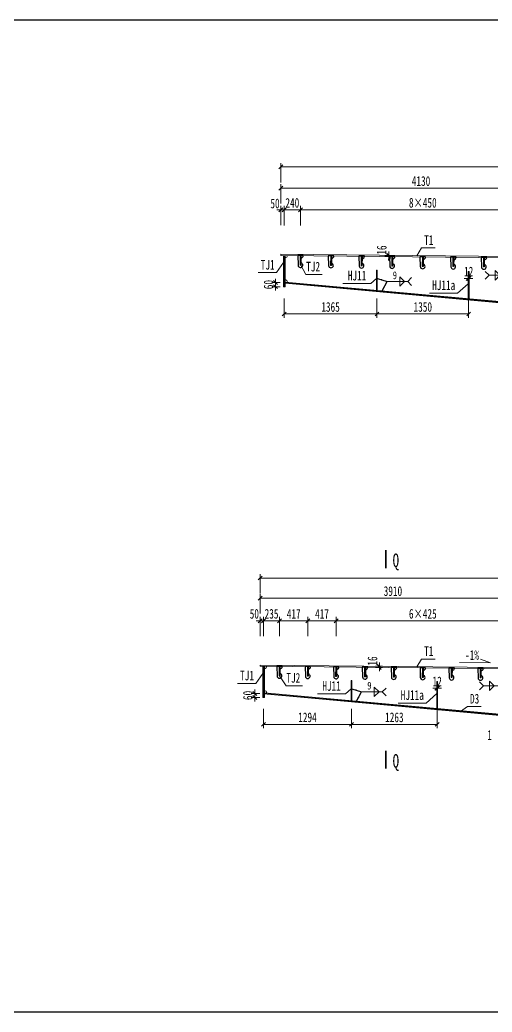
# Model space of a CAD drawing. Header units: millimetres. Extents: x 44597 to 300567, y -113054 to 73044.
# Drawn here: x 92810 to 99764, y -76511 to -61894 of the extents above; entities that cross this region are included whole.
import ezdxf
from ezdxf.enums import TextEntityAlignment as Align

# ---------------------------------------------------------------- set-up
doc = ezdxf.new("R2010")
doc.units = ezdxf.units.MM
doc.layers.get('Defpoints').update_dxf_attribs({"color": 8})
for name, color, linetype, lineweight in [('Dim', 4, 'Continuous', 15), ('文字', 7, 'Continuous', 15), ('粗线', 3, 'Continuous', 35), ('细实线', 4, 'Continuous', 15), ('钢板粗线', 1, 'Continuous', 25), ('钢板细线', 6, 'Continuous', 15)]:
    doc.layers.add(name, color=color, linetype=linetype, lineweight=lineweight)
doc.layers.add('Text', color=4, linetype='Continuous')
doc.styles.add('111', font='', dxfattribs={"width": 0.7})
doc.styles.add('BM_Dim', font='', dxfattribs={"width": 0.85})
doc.styles.add('SMEDI', font='', dxfattribs={"width": 0.75})
doc.styles.get("Standard").update_dxf_attribs({"font": ''})
doc.styles.get('111').set_extended_font_data('仿宋_GB2312')
doc.styles.get('BM_Dim').set_extended_font_data('仿宋_GB2312')
doc.styles.get('SMEDI').set_extended_font_data('仿宋_GB2312')
doc.styles.get('Standard').set_extended_font_data('仿宋_GB2312')
doc.dimstyles.new('200', dxfattribs={"dimscale": 0, "dimtxt": 2.5, "dimasz": 1, "dimexe": 1, "dimexo": 1, "dimgap": 0.6, "dimtad": 1, "dimdec": 0, "dimdsep": 46, "dimtxsty": '111', "dimblk": 'OBLIQUE', "dimcen": 0, "dimclrd": 4, "dimclre": 4, "dimclrt": 4, "dimadec": 1, "dimazin": 2, "dimtfac": 1, "dimtdec": 0, "dimtix": 1, "dimtmove": 2, "dimatfit": 3, "dimfxl": 4, "dimfxlon": 1, "dimtolj": 1, "dimlwd": -1, "dimlwe": -1, "dimarcsym": 0})
doc.dimstyles.new('MSteel_1.0_1.0', dxfattribs={"dimtxt": 3, "dimasz": 1.2, "dimexe": 1, "dimexo": 1, "dimgap": 1, "dimtad": 3, "dimtoh": 1, "dimdec": 0, "dimzin": 0, "dimdsep": 46, "dimtxsty": 'Standard', "dimblk": 'ARCHTICK', "dimcen": 0.09, "dimclrd": 3, "dimclre": 3, "dimadec": 0, "dimazin": 0, "dimtfac": 1, "dimtdec": 4, "dimtofl": 0, "dimtmove": 0, "dimatfit": 3, "dimfxl": 1, "dimtolj": 1, "dimtzin": 0, "dimarcsym": 0})

# ---------------------------------------------------------------- blocks, each defined once
blk = doc.blocks.new('_Oblique')
at = {"color": 0, "linetype": 'ByBlock', "lineweight": -2}
blk.add_line((-0.5, -0.5), (0.5, 0.5), dxfattribs=at)
blk = doc.blocks.new('*D2323')
at = {"layer": 'Defpoints', "color": 0, "transparency": 16777216}
for p in [(100782, -64372), (96652, -64902), (100782, -65389)]:
    blk.add_point(p, dxfattribs=at)
at = {"layer": '细实线', "color": 4, "transparency": 16777216}
for p, q in [((96652, -64600), (96652, -64315)), ((100782, -64600), (100782, -64315)), ((96652, -64372), (100782, -64372))]:
    blk.add_line(p, q, dxfattribs=at)
at = {"layer": '细实线', "color": 4, "transparency": 16777216, "xscale": 57.14285714285715, "yscale": 57.14285714285715, "zscale": 57.14285714285715, "rotation": 180}
blk.add_blockref('_Oblique', (96652, -64372), dxfattribs=at)
at = {"layer": '细实线', "color": 4, "transparency": 16777216, "xscale": 57.14285714285715, "yscale": 57.14285714285715, "zscale": 57.14285714285715}
blk.add_blockref('_Oblique', (100782, -64372), dxfattribs=at)
at = {"layer": '细实线', "color": 4, "transparency": 16777216, "insert": (98717, -64270), "char_height": 142.9, "attachment_point": 5, "style": '111'}
blk.add_mtext('\\A1;4130', dxfattribs=at)
blk = doc.blocks.new('*D2324')
at = {"layer": 'Defpoints', "color": 0, "transparency": 16777216}
for p in [(107152, -64060), (96652, -64478), (107152, -65374)]:
    blk.add_point(p, dxfattribs=at)
at = {"layer": '细实线', "color": 4, "transparency": 16777216}
for p, q in [((96652, -64289), (96652, -64003)), ((107152, -64289), (107152, -64003)), ((96652, -64060), (107152, -64060))]:
    blk.add_line(p, q, dxfattribs=at)
at = {"layer": '细实线', "color": 4, "transparency": 16777216, "xscale": 57.14285714285715, "yscale": 57.14285714285715, "zscale": 57.14285714285715, "rotation": 180}
blk.add_blockref('_Oblique', (96652, -64060), dxfattribs=at)
at = {"layer": '细实线', "color": 4, "transparency": 16777216, "xscale": 57.14285714285715, "yscale": 57.14285714285715, "zscale": 57.14285714285715}
blk.add_blockref('_Oblique', (107152, -64060), dxfattribs=at)
at = {"layer": '细实线', "color": 4, "transparency": 16777216, "insert": (101902, -63958), "char_height": 142.9, "attachment_point": 5, "style": '111'}
blk.add_mtext('\\A1;10500', dxfattribs=at)
blk = doc.blocks.new('*D2326')
at = {"layer": 'Defpoints', "color": 0, "transparency": 16777216}
for p in [(96702, -65784), (98068, -65808), (96702, -66227)]:
    blk.add_point(p, dxfattribs=at)
at = {"layer": '细实线', "color": 4, "transparency": 16777216}
for p, q in [((96702, -65998), (96702, -66284)), ((98068, -65998), (98068, -66284)), ((98068, -66227), (96702, -66227))]:
    blk.add_line(p, q, dxfattribs=at)
at = {"layer": '细实线', "color": 4, "transparency": 16777216, "xscale": 57.14285714285715, "yscale": 57.14285714285715, "zscale": 57.14285714285715, "rotation": 180}
blk.add_blockref('_Oblique', (96702, -66227), dxfattribs=at)
at = {"layer": '细实线', "color": 4, "transparency": 16777216, "xscale": 57.14285714285715, "yscale": 57.14285714285715, "zscale": 57.14285714285715}
blk.add_blockref('_Oblique', (98068, -66227), dxfattribs=at)
at = {"layer": '细实线', "color": 4, "transparency": 16777216, "insert": (97385, -66124), "char_height": 142.9, "attachment_point": 5, "style": '111'}
blk.add_mtext('\\A1;1365', dxfattribs=at)
blk = doc.blocks.new('_ArchTick')
at = {"color": 0, "linetype": 'ByBlock', "const_width": 0.15}
blk.add_lwpolyline([(-0.5, -0.5), (0.5, 0.5)], dxfattribs=at)
blk = doc.blocks.new('角焊缝1')
at = {"layer": 'Dim'}
blk.add_line((-3101.17, 370.22), (-3106.48, 370.22), dxfattribs=at)
blk.add_lwpolyline([(-3107.48, 369.22), (-3106.48, 370.22), (-3107.48, 371.22)], dxfattribs=at)
blk.add_lwpolyline([(-3104.91, 371.45), (-3104.91, 368.99), (-3103.68, 370.22)], close=True, dxfattribs=at)
blk = doc.blocks.new('角焊缝2')
at = {"layer": 'Dim'}
blk.add_line((-3138.01, 370.22), (-3132.7, 370.22), dxfattribs=at)
blk.add_lwpolyline([(-3134.75, 371.45), (-3134.75, 368.99), (-3133.52, 370.22)], close=True, dxfattribs=at)
blk.add_lwpolyline([(-3131.7, 369.22), (-3132.7, 370.22), (-3131.7, 371.22)], dxfattribs=at)
blk = doc.blocks.new('*D2330')
at = {"layer": 'Defpoints', "color": 0, "transparency": 16777216}
for p in [(98068, -65808), (99418, -65877), (98068, -66227)]:
    blk.add_point(p, dxfattribs=at)
at = {"layer": '细实线', "color": 4, "transparency": 16777216}
for p, q in [((98068, -65998), (98068, -66284)), ((99418, -65998), (99418, -66284)), ((99418, -66227), (98068, -66227))]:
    blk.add_line(p, q, dxfattribs=at)
at = {"layer": '细实线', "color": 4, "transparency": 16777216, "xscale": 57.14285714285715, "yscale": 57.14285714285715, "zscale": 57.14285714285715, "rotation": 180}
blk.add_blockref('_Oblique', (98068, -66227), dxfattribs=at)
at = {"layer": '细实线', "color": 4, "transparency": 16777216, "xscale": 57.14285714285715, "yscale": 57.14285714285715, "zscale": 57.14285714285715}
blk.add_blockref('_Oblique', (99418, -66227), dxfattribs=at)
at = {"layer": '细实线', "color": 4, "transparency": 16777216, "insert": (98743, -66124), "char_height": 142.9, "attachment_point": 5, "style": '111'}
blk.add_mtext('\\A1;1350', dxfattribs=at)
blk = doc.blocks.new('*D2331')
at = {"layer": 'Defpoints', "color": 0, "transparency": 16777216}
for p in [(99412, -65737), (99424, -65703), (99424, -65737)]:
    blk.add_point(p, dxfattribs=at)
at = {"layer": '细实线', "color": 4, "transparency": 16777216}
for p, q in [((99412, -65703), (99354, -65703)), ((99412, -65703), (99412, -65646)), ((99412, -65703), (99424, -65703)), ((99424, -65703), (99424, -65646)), ((99424, -65703), (99481, -65703))]:
    blk.add_line(p, q, dxfattribs=at)
at = {"layer": '细实线', "color": 4, "transparency": 16777216, "xscale": 57.14285714285715, "yscale": 57.14285714285715, "zscale": 57.14285714285715}
blk.add_blockref('_Oblique', (99412, -65703), dxfattribs=at)
at = {"layer": '细实线', "color": 4, "transparency": 16777216, "xscale": 57.14285714285715, "yscale": 57.14285714285715, "zscale": 57.14285714285715, "rotation": 180}
blk.add_blockref('_Oblique', (99424, -65703), dxfattribs=at)
at = {"layer": '细实线', "color": 4, "transparency": 16777216, "insert": (99418, -65602), "char_height": 142.9, "attachment_point": 5, "style": '111'}
blk.add_mtext('\\A1;12', dxfattribs=at)
blk = doc.blocks.new('*D2332')
at = {"layer": 'Defpoints', "color": 0, "transparency": 16777216}
for p in [(96702, -65764), (96575, -65825), (96702, -65825)]:
    blk.add_point(p, dxfattribs=at)
at = {"layer": '细实线', "color": 4, "transparency": 16777216}
for p, q in [((96645, -65764), (96518, -65764)), ((96575, -65764), (96575, -65707)), ((96575, -65764), (96575, -65825)), ((96645, -65825), (96518, -65825)), ((96575, -65825), (96575, -65882))]:
    blk.add_line(p, q, dxfattribs=at)
at = {"layer": '细实线', "color": 4, "transparency": 16777216, "xscale": 57.14285714285715, "yscale": 57.14285714285715, "zscale": 57.14285714285715}
for p, rotation in [((96575, -65764), 270), ((96575, -65825), 90)]:
    blk.add_blockref('_Oblique', p, dxfattribs=dict(at, rotation=rotation))
at = {"layer": '细实线', "color": 4, "transparency": 16777216, "insert": (96473, -65794), "char_height": 142.9, "attachment_point": 5, "rotation": 90, "style": '111'}
blk.add_mtext('\\A1;60', dxfattribs=at)
blk = doc.blocks.new('12-140加劲 有过焊孔')
at = {"layer": 'Defpoints'}
blk.add_line((0, 0), (0, 140), dxfattribs=at)
at = {"layer": '钢板粗线', "color": 7}
for p, q in [((-6, 0), (-6, 140)), ((-6, 140), (6, 140)), ((6, 0), (6, 140)), ((41, 0), (35, 141)), ((-41, 0), (41, 0))]:
    blk.add_line(p, q, dxfattribs=at)
for centre, start, end in [((0, 140), 2.441, 260.1291), ((-6, 0), 90, 180)]:
    blk.add_arc(centre, 35, start, end, dxfattribs=at)
blk = doc.blocks.new('*D2336')
at = {"layer": 'Defpoints', "color": 0, "transparency": 16777216}
for p in [(100543, -64692), (96943, -65367), (100543, -65403)]:
    blk.add_point(p, dxfattribs=at)
at = {"layer": '细实线', "color": 4, "transparency": 16777216}
for p, q in [((96943, -64920), (96943, -64634)), ((96943, -64692), (100543, -64692)), ((100543, -64920), (100543, -64634))]:
    blk.add_line(p, q, dxfattribs=at)
at = {"layer": '细实线', "color": 4, "transparency": 16777216, "xscale": 57.14285714285715, "yscale": 57.14285714285715, "zscale": 57.14285714285715, "rotation": 180}
blk.add_blockref('_Oblique', (96943, -64692), dxfattribs=at)
at = {"layer": '细实线', "color": 4, "transparency": 16777216, "xscale": 57.14285714285715, "yscale": 57.14285714285715, "zscale": 57.14285714285715}
blk.add_blockref('_Oblique', (100543, -64692), dxfattribs=at)
at = {"layer": '细实线', "color": 4, "transparency": 16777216, "insert": (98743, -64589), "char_height": 142.9, "attachment_point": 5, "style": '111'}
blk.add_mtext('\\A1;8×450', dxfattribs=at)
blk = doc.blocks.new('*D2338')
at = {"layer": 'Defpoints', "color": 0, "transparency": 16777216}
for p in [(98241, -65380), (98342, -65365), (98342, -65381)]:
    blk.add_point(p, dxfattribs=at)
at = {"layer": '细实线', "color": 4, "transparency": 16777216}
for p, q in [((98241, -65364), (98241, -65307)), ((98285, -65380), (98183, -65379)), ((98285, -65364), (98184, -65363)), ((98241, -65380), (98240, -65437)), ((98241, -65364), (98241, -65380))]:
    blk.add_line(p, q, dxfattribs=at)
at = {"layer": '细实线', "color": 4, "transparency": 16777216, "xscale": 57.1428571428572, "yscale": 57.1428571428572, "zscale": 57.1428571428572}
for p, rotation in [((98241, -65364), 269.4262908392901), ((98241, -65380), 89.42629083929008)]:
    blk.add_blockref('_Oblique', p, dxfattribs=dict(at, rotation=rotation))
at = {"layer": '细实线', "color": 4, "transparency": 16777216, "insert": (98138, -65285), "char_height": 142.9, "attachment_point": 5, "rotation": 89.4263, "style": '111'}
blk.add_mtext('\\A1;16', dxfattribs=at)
blk = doc.blocks.new('*D2340')
at = {"layer": 'Defpoints', "color": 0, "transparency": 16777216}
for p in [(96702, -64693), (96702, -65365), (96943, -65367)]:
    blk.add_point(p, dxfattribs=at)
at = {"layer": '细实线', "color": 4, "transparency": 16777216}
for p, q in [((96702, -64693), (96645, -64693)), ((96702, -64922), (96702, -64636)), ((96943, -64693), (96702, -64693)), ((96943, -64922), (96943, -64636)), ((96943, -64693), (97000, -64693))]:
    blk.add_line(p, q, dxfattribs=at)
at = {"layer": '细实线', "color": 4, "transparency": 16777216, "xscale": 57.14285714285715, "yscale": 57.14285714285715, "zscale": 57.14285714285715}
blk.add_blockref('_Oblique', (96702, -64693), dxfattribs=at)
at = {"layer": '细实线', "color": 4, "transparency": 16777216, "xscale": 57.14285714285715, "yscale": 57.14285714285715, "zscale": 57.14285714285715, "rotation": 180}
blk.add_blockref('_Oblique', (96943, -64693), dxfattribs=at)
at = {"layer": '细实线', "color": 4, "transparency": 16777216, "insert": (96822, -64591), "char_height": 142.9, "attachment_point": 5, "style": '111'}
blk.add_mtext('\\A1;240', dxfattribs=at)
blk = doc.blocks.new('*D2341')
at = {"layer": 'Defpoints', "color": 0, "transparency": 16777216}
for p in [(96652, -64692), (96652, -65364), (96702, -65370)]:
    blk.add_point(p, dxfattribs=at)
at = {"layer": '细实线', "color": 4, "transparency": 16777216}
for p, q in [((96652, -64692), (96595, -64692)), ((96652, -64921), (96652, -64635)), ((96702, -64692), (96652, -64692)), ((96702, -64921), (96702, -64635)), ((96702, -64692), (96759, -64692))]:
    blk.add_line(p, q, dxfattribs=at)
at = {"layer": '细实线', "color": 4, "transparency": 16777216, "xscale": 57.14285714285715, "yscale": 57.14285714285715, "zscale": 57.14285714285715}
blk.add_blockref('_Oblique', (96652, -64692), dxfattribs=at)
at = {"layer": '细实线', "color": 4, "transparency": 16777216, "xscale": 57.14285714285715, "yscale": 57.14285714285715, "zscale": 57.14285714285715, "rotation": 180}
blk.add_blockref('_Oblique', (96702, -64692), dxfattribs=at)
at = {"layer": '细实线', "color": 4, "transparency": 16777216, "insert": (96567, -64600), "char_height": 142.9, "attachment_point": 5, "style": '111'}
blk.add_mtext('\\A1;50', dxfattribs=at)
blk = doc.blocks.new('*D2342')
at = {"layer": 'Defpoints', "color": 0, "transparency": 16777216}
for p in [(100258, -70412), (96348, -70942), (100258, -71439)]:
    blk.add_point(p, dxfattribs=at)
at = {"layer": '细实线', "color": 4, "transparency": 16777216}
for p, q in [((96348, -70641), (96348, -70355)), ((96348, -70412), (100258, -70412)), ((100258, -70641), (100258, -70355))]:
    blk.add_line(p, q, dxfattribs=at)
at = {"layer": '细实线', "color": 4, "transparency": 16777216, "xscale": 57.14285714285715, "yscale": 57.14285714285715, "zscale": 57.14285714285715, "rotation": 180}
blk.add_blockref('_Oblique', (96348, -70412), dxfattribs=at)
at = {"layer": '细实线', "color": 4, "transparency": 16777216, "xscale": 57.14285714285715, "yscale": 57.14285714285715, "zscale": 57.14285714285715}
blk.add_blockref('_Oblique', (100258, -70412), dxfattribs=at)
at = {"layer": '细实线', "color": 4, "transparency": 16777216, "insert": (98303, -70310), "char_height": 142.9, "attachment_point": 5, "style": '111'}
blk.add_mtext('\\A1;3910', dxfattribs=at)
blk = doc.blocks.new('*D2344')
at = {"layer": 'Defpoints', "color": 0, "transparency": 16777216}
for p in [(96398, -71863), (97693, -71852), (96398, -72272)]:
    blk.add_point(p, dxfattribs=at)
at = {"layer": '细实线', "color": 4, "transparency": 16777216}
for p, q in [((96398, -72043), (96398, -72329)), ((97693, -72043), (97693, -72329)), ((97693, -72272), (96398, -72272))]:
    blk.add_line(p, q, dxfattribs=at)
at = {"layer": '细实线', "color": 4, "transparency": 16777216, "xscale": 57.14285714285715, "yscale": 57.14285714285715, "zscale": 57.14285714285715, "rotation": 180}
blk.add_blockref('_Oblique', (96398, -72272), dxfattribs=at)
at = {"layer": '细实线', "color": 4, "transparency": 16777216, "xscale": 57.14285714285715, "yscale": 57.14285714285715, "zscale": 57.14285714285715}
blk.add_blockref('_Oblique', (97693, -72272), dxfattribs=at)
at = {"layer": '细实线', "color": 4, "transparency": 16777216, "insert": (97045, -72169), "char_height": 142.9, "attachment_point": 5, "style": '111'}
blk.add_mtext('\\A1;1294', dxfattribs=at)
blk = doc.blocks.new('*D2347')
at = {"layer": 'Defpoints', "color": 0, "transparency": 16777216}
for p in [(97693, -71852), (98955, -71996), (97693, -72272)]:
    blk.add_point(p, dxfattribs=at)
at = {"layer": '细实线', "color": 4, "transparency": 16777216}
for p, q in [((97693, -72043), (97693, -72329)), ((98955, -72053), (98955, -72329)), ((98955, -72272), (97693, -72272))]:
    blk.add_line(p, q, dxfattribs=at)
at = {"layer": '细实线', "color": 4, "transparency": 16777216, "xscale": 57.14285714285715, "yscale": 57.14285714285715, "zscale": 57.14285714285715, "rotation": 180}
blk.add_blockref('_Oblique', (97693, -72272), dxfattribs=at)
at = {"layer": '细实线', "color": 4, "transparency": 16777216, "xscale": 57.14285714285715, "yscale": 57.14285714285715, "zscale": 57.14285714285715}
blk.add_blockref('_Oblique', (98955, -72272), dxfattribs=at)
at = {"layer": '细实线', "color": 4, "transparency": 16777216, "insert": (98324, -72169), "char_height": 142.9, "attachment_point": 5, "style": '111'}
blk.add_mtext('\\A1;1263', dxfattribs=at)
blk = doc.blocks.new('*D2348')
at = {"layer": 'Defpoints', "color": 0, "transparency": 16777216}
for p in [(98961, -71740), (98949, -71774), (98961, -71774)]:
    blk.add_point(p, dxfattribs=at)
at = {"layer": '细实线', "color": 4, "transparency": 16777216}
for p, q in [((98949, -71740), (98892, -71740)), ((98949, -71740), (98949, -71683)), ((98949, -71740), (98961, -71740)), ((98961, -71740), (98961, -71683)), ((98961, -71740), (99018, -71740))]:
    blk.add_line(p, q, dxfattribs=at)
at = {"layer": '细实线', "color": 4, "transparency": 16777216, "xscale": 57.14285714285715, "yscale": 57.14285714285715, "zscale": 57.14285714285715}
blk.add_blockref('_Oblique', (98949, -71740), dxfattribs=at)
at = {"layer": '细实线', "color": 4, "transparency": 16777216, "xscale": 57.14285714285715, "yscale": 57.14285714285715, "zscale": 57.14285714285715, "rotation": 180}
blk.add_blockref('_Oblique', (98961, -71740), dxfattribs=at)
at = {"layer": '细实线', "color": 4, "transparency": 16777216, "insert": (98955, -71639), "char_height": 142.9, "attachment_point": 5, "style": '111'}
blk.add_mtext('\\A1;12', dxfattribs=at)
blk = doc.blocks.new('*D2349')
at = {"layer": 'Defpoints', "color": 0, "transparency": 16777216}
for p in [(96271, -71876), (96398, -71816), (96398, -71876)]:
    blk.add_point(p, dxfattribs=at)
at = {"layer": '细实线', "color": 4, "transparency": 16777216}
for p, q in [((96271, -71816), (96271, -71758)), ((96341, -71816), (96214, -71816)), ((96341, -71876), (96214, -71876)), ((96271, -71816), (96271, -71876)), ((96271, -71876), (96271, -71933))]:
    blk.add_line(p, q, dxfattribs=at)
at = {"layer": '细实线', "color": 4, "transparency": 16777216, "xscale": 57.14285714285715, "yscale": 57.14285714285715, "zscale": 57.14285714285715}
for p, rotation in [((96271, -71816), 270), ((96271, -71876), 90)]:
    blk.add_blockref('_Oblique', p, dxfattribs=dict(at, rotation=rotation))
at = {"layer": '细实线', "color": 4, "transparency": 16777216, "insert": (96169, -71846), "char_height": 142.9, "attachment_point": 5, "rotation": 90, "style": '111'}
blk.add_mtext('\\A1;60', dxfattribs=at)
blk = doc.blocks.new('*D2355')
at = {"layer": 'Defpoints', "color": 0, "transparency": 16777216}
for p in [(98104, -71433), (98205, -71418), (98205, -71434)]:
    blk.add_point(p, dxfattribs=at)
at = {"layer": '细实线', "color": 4, "transparency": 16777216}
for p, q in [((98148, -71417), (98047, -71416)), ((98148, -71433), (98047, -71432)), ((98104, -71417), (98105, -71360)), ((98104, -71417), (98104, -71433)), ((98104, -71433), (98104, -71490))]:
    blk.add_line(p, q, dxfattribs=at)
at = {"layer": '细实线', "color": 4, "transparency": 16777216, "xscale": 57.1428571428572, "yscale": 57.1428571428572, "zscale": 57.1428571428572}
for p, rotation in [((98104, -71417), 269.4262908392901), ((98104, -71433), 89.42629083929008)]:
    blk.add_blockref('_Oblique', p, dxfattribs=dict(at, rotation=rotation))
at = {"layer": '细实线', "color": 4, "transparency": 16777216, "insert": (98002, -71338), "char_height": 142.9, "attachment_point": 5, "rotation": 89.4263, "style": '111'}
blk.add_mtext('\\A1;16', dxfattribs=at)
blk = doc.blocks.new('*D2362')
at = {"layer": 'Defpoints', "color": 0, "transparency": 16777216}
for p in [(96398, -70746), (96348, -71407), (96398, -71425)]:
    blk.add_point(p, dxfattribs=at)
at = {"layer": '细实线', "color": 4, "transparency": 16777216}
for p, q in [((96348, -70746), (96291, -70746)), ((96348, -70975), (96348, -70689)), ((96348, -70746), (96398, -70746)), ((96398, -70975), (96398, -70689)), ((96398, -70746), (96455, -70746))]:
    blk.add_line(p, q, dxfattribs=at)
at = {"layer": '细实线', "color": 4, "transparency": 16777216, "xscale": 57.14285714285715, "yscale": 57.14285714285715, "zscale": 57.14285714285715}
blk.add_blockref('_Oblique', (96348, -70746), dxfattribs=at)
at = {"layer": '细实线', "color": 4, "transparency": 16777216, "xscale": 57.14285714285715, "yscale": 57.14285714285715, "zscale": 57.14285714285715, "rotation": 180}
blk.add_blockref('_Oblique', (96398, -70746), dxfattribs=at)
at = {"layer": '细实线', "color": 4, "transparency": 16777216, "insert": (96262, -70644), "char_height": 142.9, "attachment_point": 5, "style": '111'}
blk.add_mtext('\\A1;50', dxfattribs=at)
blk = doc.blocks.new('*D2368')
at = {"layer": 'Defpoints', "color": 0, "transparency": 16777216}
for p in [(96398, -70746), (96398, -71419), (96633, -71418)]:
    blk.add_point(p, dxfattribs=at)
at = {"layer": '细实线', "color": 4, "transparency": 16777216}
for p, q in [((96398, -70746), (96341, -70746)), ((96398, -70975), (96398, -70689)), ((96633, -70746), (96398, -70746)), ((96633, -70975), (96633, -70689)), ((96633, -70746), (96691, -70746))]:
    blk.add_line(p, q, dxfattribs=at)
at = {"layer": '细实线', "color": 4, "transparency": 16777216, "xscale": 57.14285714285715, "yscale": 57.14285714285715, "zscale": 57.14285714285715}
blk.add_blockref('_Oblique', (96398, -70746), dxfattribs=at)
at = {"layer": '细实线', "color": 4, "transparency": 16777216, "xscale": 57.14285714285715, "yscale": 57.14285714285715, "zscale": 57.14285714285715, "rotation": 180}
blk.add_blockref('_Oblique', (96633, -70746), dxfattribs=at)
at = {"layer": '细实线', "color": 4, "transparency": 16777216, "insert": (96516, -70644), "char_height": 142.9, "attachment_point": 5, "style": '111'}
blk.add_mtext('\\A1;235', dxfattribs=at)
blk = doc.blocks.new('*D2369')
at = {"layer": 'Defpoints', "color": 0, "transparency": 16777216}
for p in [(107152, -70116), (96348, -70585), (107152, -71430)]:
    blk.add_point(p, dxfattribs=at)
at = {"layer": '细实线', "color": 4, "transparency": 16777216}
for p, q in [((96348, -70344), (96348, -70059)), ((96348, -70116), (107152, -70116)), ((107152, -70344), (107152, -70059))]:
    blk.add_line(p, q, dxfattribs=at)
at = {"layer": '细实线', "color": 4, "transparency": 16777216, "xscale": 57.14285714285715, "yscale": 57.14285714285715, "zscale": 57.14285714285715, "rotation": 180}
blk.add_blockref('_Oblique', (96348, -70116), dxfattribs=at)
at = {"layer": '细实线', "color": 4, "transparency": 16777216, "xscale": 57.14285714285715, "yscale": 57.14285714285715, "zscale": 57.14285714285715}
blk.add_blockref('_Oblique', (107152, -70116), dxfattribs=at)
at = {"layer": '细实线', "color": 4, "transparency": 16777216, "insert": (101750, -70014), "char_height": 142.9, "attachment_point": 5, "style": '111'}
blk.add_mtext('\\A1;10804', dxfattribs=at)
blk = doc.blocks.new('*D2373')
at = {"layer": 'Defpoints', "color": 0, "transparency": 16777216}
for p in [(97467, -70746), (97467, -71427), (100018, -71452)]:
    blk.add_point(p, dxfattribs=at)
at = {"layer": '细实线', "color": 4, "transparency": 16777216}
for p, q in [((97467, -70974), (97467, -70689)), ((100018, -70746), (97467, -70746)), ((100018, -70974), (100018, -70689))]:
    blk.add_line(p, q, dxfattribs=at)
at = {"layer": '细实线', "color": 4, "transparency": 16777216, "xscale": 57.14285714285715, "yscale": 57.14285714285715, "zscale": 57.14285714285715, "rotation": 180}
blk.add_blockref('_Oblique', (97467, -70746), dxfattribs=at)
at = {"layer": '细实线', "color": 4, "transparency": 16777216, "xscale": 57.14285714285715, "yscale": 57.14285714285715, "zscale": 57.14285714285715}
blk.add_blockref('_Oblique', (100018, -70746), dxfattribs=at)
at = {"layer": '细实线', "color": 4, "transparency": 16777216, "insert": (98743, -70644), "char_height": 142.86, "attachment_point": 5, "style": '111'}
blk.add_mtext('\\A1;\\f仿宋_GB2312|b0|i0|c134|p49;6×425', dxfattribs=at)
blk = doc.blocks.new('*D2374')
at = {"layer": 'Defpoints', "color": 0, "transparency": 16777216}
for p in [(97050, -70746), (97050, -71422), (97467, -71448)]:
    blk.add_point(p, dxfattribs=at)
at = {"layer": '细实线', "color": 4, "transparency": 16777216}
for p, q in [((97050, -70974), (97050, -70689)), ((97467, -70746), (97050, -70746)), ((97467, -70974), (97467, -70689))]:
    blk.add_line(p, q, dxfattribs=at)
at = {"layer": '细实线', "color": 4, "transparency": 16777216, "xscale": 57.14285714285715, "yscale": 57.14285714285715, "zscale": 57.14285714285715, "rotation": 180}
blk.add_blockref('_Oblique', (97050, -70746), dxfattribs=at)
at = {"layer": '细实线', "color": 4, "transparency": 16777216, "xscale": 57.14285714285715, "yscale": 57.14285714285715, "zscale": 57.14285714285715}
blk.add_blockref('_Oblique', (97467, -70746), dxfattribs=at)
at = {"layer": '细实线', "color": 4, "transparency": 16777216, "insert": (97259, -70645), "char_height": 142.9, "attachment_point": 5, "style": '111'}
blk.add_mtext('\\A1;417', dxfattribs=at)
blk = doc.blocks.new('*D2375')
at = {"layer": 'Defpoints', "color": 0, "transparency": 16777216}
for p in [(96634, -70746), (96634, -71418), (97050, -71448)]:
    blk.add_point(p, dxfattribs=at)
at = {"layer": '细实线', "color": 4, "transparency": 16777216}
for p, q in [((96634, -70974), (96634, -70689)), ((97050, -70746), (96634, -70746)), ((97050, -70974), (97050, -70689))]:
    blk.add_line(p, q, dxfattribs=at)
at = {"layer": '细实线', "color": 4, "transparency": 16777216, "xscale": 57.14285714285715, "yscale": 57.14285714285715, "zscale": 57.14285714285715, "rotation": 180}
blk.add_blockref('_Oblique', (96634, -70746), dxfattribs=at)
at = {"layer": '细实线', "color": 4, "transparency": 16777216, "xscale": 57.14285714285715, "yscale": 57.14285714285715, "zscale": 57.14285714285715}
blk.add_blockref('_Oblique', (97050, -70746), dxfattribs=at)
at = {"layer": '细实线', "color": 4, "transparency": 16777216, "insert": (96842, -70645), "char_height": 142.9, "attachment_point": 5, "style": '111'}
blk.add_mtext('\\A1;417', dxfattribs=at)

msp = doc.modelspace()

# ---------------------------------------------------------------- linework, layer by layer
at = {"layer": 'Defpoints'}
for p, q in [((96702.3, -65364.6), (96702.3, -65824.6)), ((98067.5, -65880.6), (98067.5, -65580.6)), ((99417.5, -66003.5), (99417.5, -65603.5)), ((96702.3, -65764.2), (101543.2, -66205.2)), ((96398.1, -71415.9), (96398.1, -71875.9)), ((97692.3, -71925.4), (97692.3, -71625.4)), ((98955.3, -72040.4), (98955.3, -71640.4)), ((96398.1, -71815.5), (101001, -72234.8))]:
    msp.add_line(p, q, dxfattribs=at)
msp.add_lwpolyline([(91566.6, -61894.1), (113566.6, -61894.1), (113566.6, -76511.3), (91566.6, -76511.3)], close=True, dxfattribs=at)
at = {"layer": '粗线'}
for p, q in [((98199.7, -69969.3), (98199.7, -69706)), ((98199.7, -72924.4), (98199.7, -72661.2))]:
    msp.add_line(p, q, dxfattribs=at)
at = {"layer": '细实线'}
for p, q in [((98726.1, -65254.9), (98653.3, -65368.2)), ((98726.1, -65254.9), (98925.6, -65254.9)), ((96588.2, -65618.2), (96690.3, -65470.9)), ((96319.4, -65618.2), (96588.2, -65618.2)), ((97022.9, -65646.8), (96942.5, -65500.1)), ((97022.9, -65646.8), (97260.9, -65646.8)), ((97566.9, -65776.4), (97978.9, -65776.4)), ((97978.9, -65776.4), (98061.5, -65702.9)), ((98842.7, -65920.4), (99254.7, -65920.4)), ((99254.7, -65920.4), (99411.5, -65780.9)), ((98726.1, -71309.3), (98653.3, -71422.5)), ((98726.1, -71309.3), (98925.6, -71309.3)), ((99592.2, -71312.4), (99739, -71363.6)), ((99739, -71363.6), (99284.3, -71359.1)), ((96284, -71669.5), (96386.1, -71522.2)), ((96731.9, -71703.7), (96634.4, -71556.9)), ((96015.2, -71669.5), (96284, -71669.5)), ((96731.9, -71703.7), (96969.9, -71703.7)), ((97603.6, -71821.2), (97686.3, -71747.7)), ((97191.6, -71821.2), (97603.6, -71821.2)), ((98792.4, -71957.3), (98949.3, -71817.7)), ((98380.5, -71957.3), (98792.4, -71957.3)), ((99400.8, -72011.1), (99296.3, -72082.6)), ((99400.8, -72011.1), (99600.4, -72011.1))]:
    msp.add_line(p, q, dxfattribs=at)
at = {"layer": '钢板细线'}
for p, q in [((96652.3, -65364.1), (96652.3, -65348.1)), ((96690.3, -65364.5), (96690.3, -65824.6)), ((96714.3, -65364.7), (96714.3, -65824.6)), ((98061.5, -65880), (98061.5, -65580.6)), ((98061.5, -65580.6), (98073.5, -65580.6)), ((98073.5, -65881.1), (98073.5, -65580.6)), ((99411.5, -66003), (99411.5, -65603.5)), ((99411.5, -65603.5), (99423.5, -65603.5)), ((99423.5, -66004.1), (99423.5, -65603.5)), ((96714.3, -65757.3), (101514.3, -66194.5)), ((96714.3, -65773.4), (101530.5, -66212.1)), ((96690.3, -65824.6), (96714.3, -65824.6)), ((96348.1, -71415.4), (96348.1, -71399.4)), ((96386.1, -71415.8), (96386.1, -71875.9)), ((96410.1, -71416), (96410.1, -71875.9)), ((97686.3, -71924.8), (97686.3, -71625.4)), ((97686.3, -71625.4), (97698.3, -71625.4)), ((97698.3, -71925.9), (97698.3, -71625.4)), ((98949.3, -72039.9), (98949.3, -71640.4)), ((98949.3, -71640.4), (98961.3, -71640.4)), ((98961.3, -72041), (98961.3, -71640.4)), ((96386.1, -71875.9), (96410.1, -71875.9)), ((96410.1, -71808.6), (100972.2, -72224.1)), ((96410.1, -71824.6), (100988.3, -72241.7))]:
    msp.add_line(p, q, dxfattribs=at)
for points in [[(96652.3, -65348.1), (102952.3, -65411.2), (107790.4, -65338.6)], [(96652.3, -65364.1), (102952.4, -65427.2), (107790.4, -65354.6)], [(96348.1, -71399.4), (102952.3, -71465.5), (107790.4, -71393)], [(96348.1, -71415.4), (102952.4, -71481.5), (107790.4, -71409)]]:
    msp.add_lwpolyline(points, dxfattribs=at)
for centre, start, end in [((96714.3, -65364.7), 270, 359.42629), ((96714.3, -65757.3), 354.79552, 90), ((96410.1, -71416), 270, 359.42629), ((96410.1, -71808.6), 354.79552, 90)]:
    msp.add_arc(centre, 35, start, end, dxfattribs=at)

# ---------------------------------------------------------------- block references
at = {"layer": '细实线', "rotation": 179.4262908401}
for p in [(96942.5, -65367), (97392.5, -65371.5), (97842.5, -65376), (98292.5, -65380.5), (98742.5, -65385.1), (99192.5, -65389.6), (99642.5, -65394.1), (96633.5, -71418.3), (97050.4, -71422.4), (97467.3, -71426.6), (97892.4, -71430.9), (98317.6, -71435.1), (98742.8, -71439.4), (99167.9, -71443.6), (99593.1, -71447.9)]:
    msp.add_blockref('12-140加劲 有过焊孔', p, dxfattribs=at)
at = {"layer": '细实线', "color": 8, "xscale": 57.1428571428572, "yscale": 57.1428571428572, "zscale": 57.1428571428572}
for name, p in [('角焊缝1', (277232.7, -86812.1)), ('角焊缝2', (277532.6, -86904.1)), ('角焊缝2', (277157.3, -92948.9)), ('角焊缝1', (277147.7, -92860.3))]:
    msp.add_blockref(name, p, dxfattribs=at)

# ---------------------------------------------------------------- texts
at = {"layer": 'Text', "style": 'SMEDI', "width": 0.75}
for p in [(98301.2, -65656.5), (97926, -71701.3)]:
    msp.add_text('9', height=114.3, dxfattribs=at).set_placement(p, align=Align.MIDDLE_LEFT)
at = {"layer": '文字', "style": 'BM_Dim', "width": 0.7}
for s, height, p in [('T1', 142.86, (98831, -65251.9)), ('TJ1', 142.86, (96458.9, -65615.2)), ('TJ2', 142.86, (97127.9, -65643.8)), ('HJ11', 142.86, (97774.5, -65775.8)), ('HJ11a', 142.86, (99050.3, -65917.4)), ('T1', 142.86, (98831, -71306.2)), ('TJ1', 142.86, (96154.7, -71666.5)), ('TJ2', 142.86, (96836.8, -71700.6)), ('HJ11', 142.86, (97399.3, -71820.6)), ('HJ11a', 142.86, (98588.1, -71954.3)), ('D3', 142.86, (99505.7, -72008.1)), ('1', 142.9, (99726.6, -72543.4))]:
    msp.add_text(s, height=height, dxfattribs=at).set_placement(p, align=Align.BOTTOM_CENTER)
for p in [(98346.4, -69955), (98346.4, -72910.2)]:
    msp.add_text('Q', height=200, dxfattribs=at).set_placement(p, align=Align.CENTER)
msp.add_text('-1%', height=142.86, rotation=359.42629, dxfattribs=at).set_placement((99466.3, -71364.4), align=Align.BOTTOM_CENTER)

# ---------------------------------------------------------------- dimensions: what is measured, and where the dimension line sits
at = {"layer": '细实线'}
for base, p1, p2, override, picture, middle in [((107152.3, -64060.2), (96652.3, -64478.4), (107152.3, -65374.2), {"dimscale": 57.142857, "dimtxsty": '111', "dimblk": 'Oblique'}, '*D2324', (101902.3, -63957.9)), ((100782.3, -64371.8), (96652.3, -64901.5), (100782.3, -65389.5), {"dimscale": 57.142857, "dimtxsty": '111', "dimblk": 'Oblique'}, '*D2323', (98717.3, -64269.5)), ((96702.3, -64693), (96942.5, -65367), (96702.3, -65364.6), {"dimscale": 57.142857, "dimblk": 'Oblique'}, '*D2340', (96822.4, -64590.8)), ((96702.3007, -66226.7092), (98067.7751, -65807.6377), (96702.3007, -65783.558), {"dimscale": 57.142857, "dimblk": 'Oblique'}, '*D2326', (97385.0379, -66124.4699)), ((98067.8, -66226.7), (99417.8, -65877.2), (98067.8, -65807.6), {"dimscale": 57.142857, "dimblk": 'Oblique'}, '*D2330', (98742.8, -66124.5)), ((107152.3, -70115.9), (96348.1, -70584.9), (107152.3, -71429.9), {"dimscale": 57.142857, "dimtxsty": '111', "dimblk": 'Oblique'}, '*D2369', (101750.2, -70013.7)), ((100258.1, -70412), (96348.1, -70941.8), (100258.1, -71438.6), {"dimscale": 57.142857, "dimtxsty": '111', "dimblk": 'Oblique'}, '*D2342', (98303.1, -70309.7)), ((96398.1, -70745.9), (96633.5, -71418.3), (96398.1, -71419.5), {"dimscale": 57.142857, "dimblk": 'Oblique'}, '*D2368', (96515.8, -70643.7)), ((96633.5, -70745.9), (97050.4, -71448), (96633.5, -71418.3), {"dimscale": 57.142857, "dimblk": 'Oblique'}, '*D2375', (96841.9, -70645.2)), ((97050.4, -70745.9), (97467.3, -71448), (97050.4, -71422.4), {"dimscale": 57.142857, "dimblk": 'Oblique'}, '*D2374', (97258.8, -70645.2)), ((96398.1, -72271.5), (97692.5, -71852.4), (96398.1, -71862.7), {"dimscale": 57.142857, "dimblk": 'Oblique'}, '*D2344', (97045.3, -72169.3)), ((97692.5, -72271.5), (98955.3, -71995.9), (97692.5, -71852.4), {"dimscale": 57.142857, "dimblk": 'Oblique'}, '*D2347', (98323.9, -72169.3))]:
    dim = msp.add_linear_dim(base=base, p1=p1, p2=p2, dimstyle='200', override=override, dxfattribs=at)
    dim.commit()
    dim.dimension.update_dxf_attribs({"geometry": picture, "text_midpoint": middle})
for base, p1, p2, picture, middle in [((96652.3, -64692), (96702.3, -65370.5), (96652.3, -65364.1), '*D2341', (96566.8, -64599.9)), ((96398.1, -70746.4), (96348.1, -71407.4), (96398.1, -71425.3), '*D2362', (96261.6, -70644.2))]:
    dim = msp.add_linear_dim(base=base, p1=p1, p2=p2, dimstyle='200', override={"dimscale": 57.142857, "dimblk": 'Oblique'}, dxfattribs=at)
    dim.commit()
    dim.dimension.update_dxf_attribs({"geometry": picture, "text_midpoint": middle, "dimtype": 160})
for base, p1, p2, text, picture, middle in [((100542.5, -64691.5), (96942.5, -65367), (100542.5, -65403.5), '8×450', '*D2336', (98742.5, -64589.3)), ((97467.3, -70745.9), (100018.3, -71452.2), (97467.3, -71426.6), '\\f仿宋_GB2312|b0|i0|c134|p49;6×425', '*D2373', (98742.8, -70643.6))]:
    dim = msp.add_linear_dim(base=base, p1=p1, p2=p2, text=text, dimstyle='200', override={"dimscale": 57.142857, "dimtxsty": '111', "dimblk": 'Oblique'}, dxfattribs=at)
    dim.commit()
    dim.dimension.update_dxf_attribs({"geometry": picture, "text_midpoint": middle})
for base, p1, p2, picture, middle in [((98240.5, -65380), (98341.9, -65365), (98341.8, -65381), '*D2338', (98138.4, -65285.1)), ((98104.1, -71433), (98205.5, -71418), (98205.3, -71434), '*D2355', (98002, -71338))]:
    dim = msp.add_linear_dim(base=base, p1=p1, p2=p2, angle=269.42629, dimstyle='200', override={"dimscale": 57.142857}, dxfattribs=at)
    dim.commit()
    dim.dimension.update_dxf_attribs({"geometry": picture, "text_midpoint": middle, "dimtype": 161})
for p1, p2, picture, middle in [((99411.5, -65736.7), (99423.5, -65736.7), '*D2331', (99417.5, -65602.4)), ((98949.3, -71773.6), (98961.3, -71773.6), '*D2348', (98955.3, -71639.3))]:
    dim = msp.add_aligned_dim(p1=p1, p2=p2, distance=33.6, dimstyle='200', override={"dimscale": 57.142857, "dimblk": 'Oblique'}, dxfattribs=at)
    dim.commit()
    dim.dimension.update_dxf_attribs({"geometry": picture, "text_midpoint": middle})
for base, p1, p2, picture, middle in [((96575.1, -65824.6), (96702.3, -65764.2), (96702.3, -65824.6), '*D2332', (96472.9, -65794.4)), ((96270.9, -71875.9), (96398.1, -71815.5), (96398.1, -71875.9), '*D2349', (96168.7, -71845.7))]:
    dim = msp.add_linear_dim(base=base, p1=p1, p2=p2, angle=90, dimstyle='200', override={"dimscale": 57.142857, "dimblk": 'Oblique'}, dxfattribs=at)
    dim.commit()
    dim.dimension.update_dxf_attribs({"geometry": picture, "text_midpoint": middle})

# ---------------------------------------------------------------- leaders
at = {"layer": 'Dim'}
for points in [[(98074.1, -65703.9), (98217.8, -65748.5)], [(98143.6, -65887.5), (98217.8, -65748.5)], [(97698.8, -71748.7), (97842.5, -71793.3)], [(97768.3, -71932.3), (97842.5, -71793.3)]]:
    msp.add_leader(points, dimstyle='MSteel_1.0_1.0', override={"dimscale": 57.142857, "dimclrd": 256}, dxfattribs=at)

doc.saveas('drawing.dxf')
